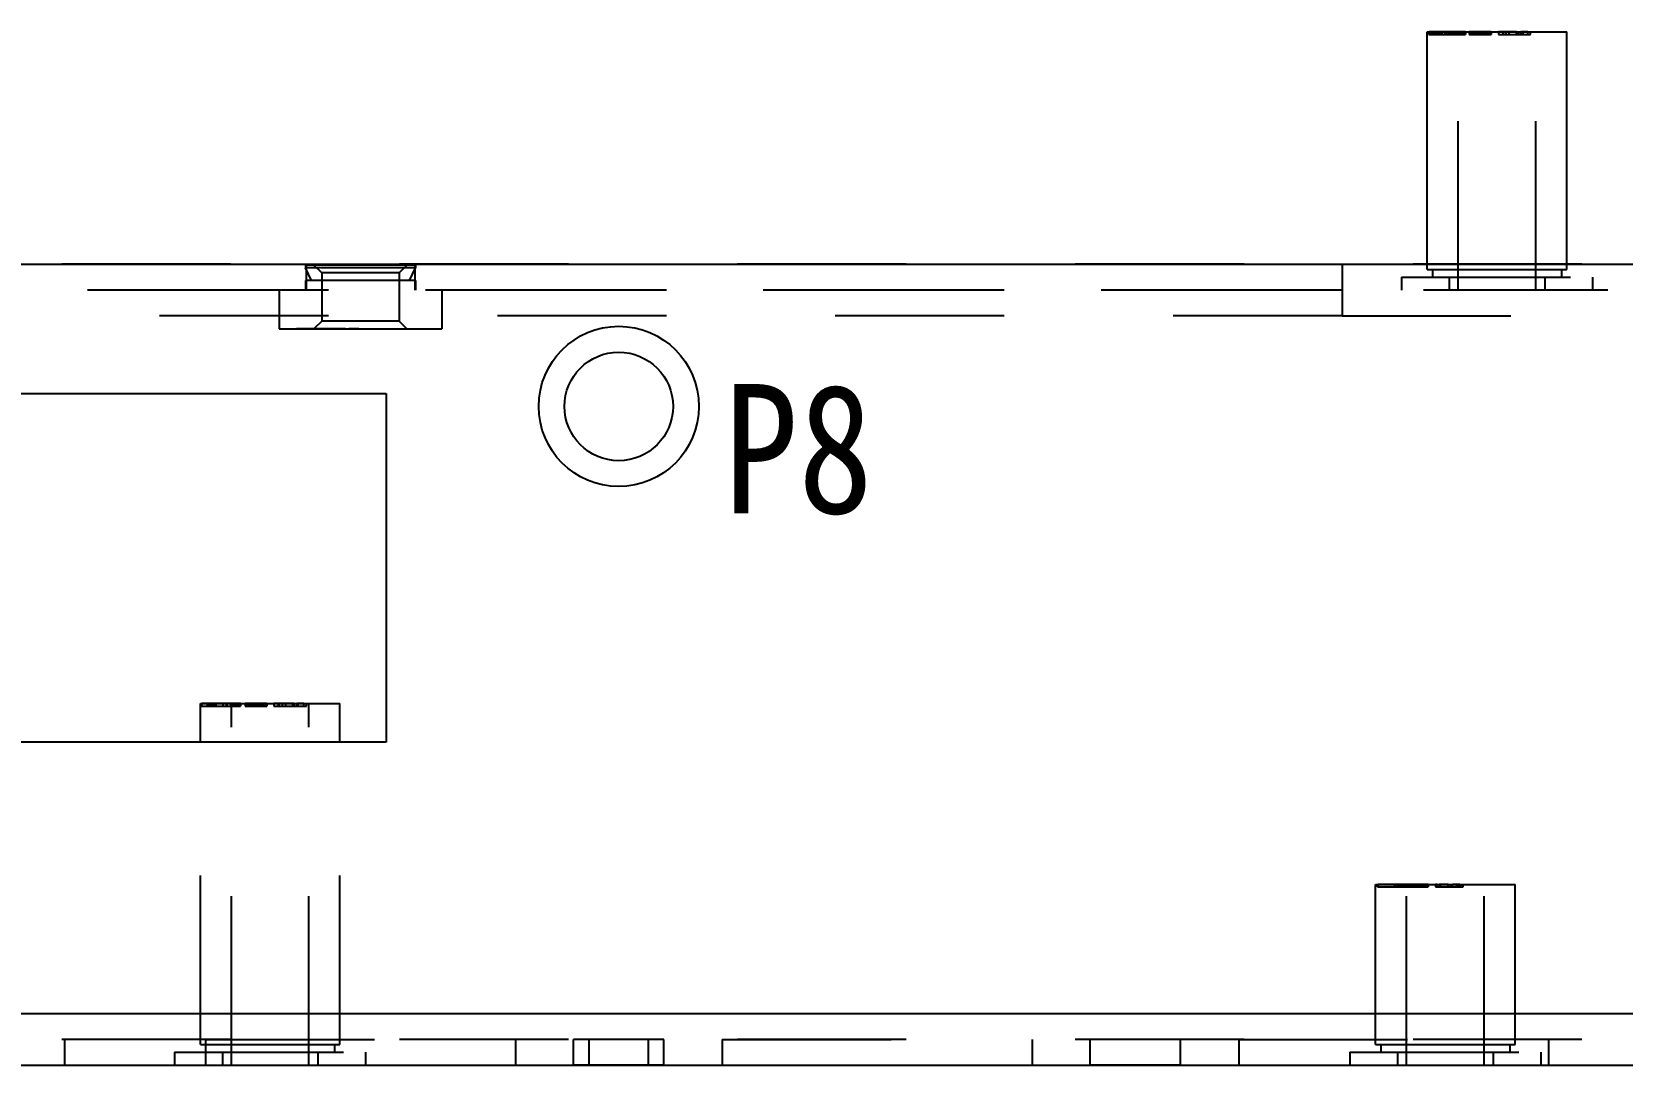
# Model space of a CAD drawing. Header units: millimetres. Extents: x 1262 to 3787, y 0 to 841.
# Drawn here: x 1646.9 to 1708.4, y 627.2 to 667.2 of the extents above; entities that cross this region are included whole.
import ezdxf

# ---------------------------------------------------------------- set-up
doc = ezdxf.new("R2010")
doc.units = ezdxf.units.MM
doc.header["$LTSCALE"] = 65.395
doc.linetypes.add('HIDDEN', pattern=[0.2, 0.1, -0.1])
doc.layers.get('0').update_dxf_attribs({"linetype": 'CONTINUOUS'})
doc.layers.add('02___PRT_ALL_AXES', color=7, linetype='CONTINUOUS')
doc.layers.add('DEFAULT_2', color=8, linetype='HIDDEN')
doc.styles.get("Standard").update_dxf_attribs({"font": 'txt', "width": 0.85})

msp = doc.modelspace()

# ---------------------------------------------------------------- linework, layer by layer
at = {"color": 7, "linetype": 'Continuous'}
for p, q in [((1700.881, 658.158), (1700.881, 667.158)), ((1706.281, 658.158), (1706.281, 667.158)), ((1653.381, 639.658), (1653.381, 641.158)), ((1658.781, 639.658), (1658.781, 641.158))]:
    msp.add_line(p, q, dxfattribs=at)
at = {"color": 3, "linetype": 'Continuous'}
for p, q in [((1413.581, 658.158), (1824.581, 658.158)), ((1593.581, 653.158), (1660.581, 653.158)), ((1660.581, 653.158), (1660.581, 639.658)), ((1660.581, 639.658), (1593.581, 639.658)), ((1413.581, 629.158), (1825.581, 629.158)), ((1640.365, 627.158), (1824.581, 627.158))]:
    msp.add_line(p, q, dxfattribs=at)
msp.add_circle((1669.581, 652.658), 3.1, dxfattribs=at)
at = {"color": 7, "linetype": 'Continuous'}
msp.add_circle((1669.581, 652.658), 2.1, dxfattribs=at)
at = {"layer": '02___PRT_ALL_AXES', "color": 7, "linetype": 'Continuous'}
for p, q in [((1700.881, 667.158), (1706.281, 667.158)), ((1700.881, 658.158), (1700.881, 667.158)), ((1706.281, 658.158), (1706.281, 667.158)), ((1653.381, 641.158), (1658.781, 641.158)), ((1653.381, 639.658), (1653.381, 641.158)), ((1658.781, 639.658), (1658.781, 641.158))]:
    msp.add_line(p, q, dxfattribs=at)
at = {"layer": '02___PRT_ALL_AXES', "color": 8, "linetype": 'HIDDEN'}
for p, q in [((1702.081, 657.158), (1702.081, 667.158)), ((1705.081, 657.158), (1705.081, 667.158)), ((1824.581, 658.158), (1436.879, 658.158)), ((1657.481, 658.158), (1657.481, 657.158)), ((1661.681, 658.158), (1661.681, 657.158)), ((1700.881, 657.958), (1700.881, 658.158)), ((1706.281, 657.958), (1706.281, 658.158)), ((1825.581, 657.158), (1436.879, 657.158)), ((1654.581, 627.158), (1654.581, 641.158)), ((1657.581, 627.158), (1657.581, 641.158)), ((1653.381, 627.958), (1653.381, 639.658)), ((1658.781, 627.958), (1658.781, 639.658)), ((1698.881, 634.158), (1704.281, 634.158)), ((1698.881, 627.958), (1698.881, 634.158)), ((1700.081, 627.158), (1700.081, 634.158)), ((1703.081, 627.158), (1703.081, 634.158)), ((1704.281, 627.958), (1704.281, 634.158)), ((1653.581, 628.158), (1665.581, 628.158)), ((1653.581, 628.158), (1653.581, 627.158)), ((1665.581, 628.158), (1665.581, 627.158)), ((1671.331, 628.158), (1667.831, 628.158)), ((1667.831, 627.158), (1667.831, 628.158)), ((1668.431, 627.158), (1668.431, 628.158)), ((1670.731, 627.158), (1670.731, 628.158)), ((1671.331, 627.158), (1671.331, 628.158)), ((1673.581, 628.158), (1685.581, 628.158)), ((1673.581, 628.158), (1673.581, 627.158)), ((1685.581, 628.158), (1685.581, 627.158)), ((1691.331, 628.158), (1687.831, 628.158)), ((1687.831, 627.158), (1687.831, 628.158)), ((1691.331, 627.158), (1691.331, 628.158)), ((1693.581, 628.158), (1705.581, 628.158)), ((1693.581, 628.158), (1693.581, 627.158)), ((1705.581, 628.158), (1705.581, 627.158)), ((1653.581, 627.158), (1665.581, 627.158)), ((1671.331, 627.158), (1667.831, 627.158)), ((1673.581, 627.158), (1685.581, 627.158)), ((1691.331, 627.158), (1687.831, 627.158)), ((1693.581, 627.158), (1705.581, 627.158))]:
    msp.add_line(p, q, dxfattribs=at)
at = {"layer": 'DEFAULT_2', "color": 8, "linetype": 'HIDDEN'}
for p, q in [((1702.358, 667.158), (1700.94, 667.158)), ((1700.94, 667.158), (1700.94, 667.058)), ((1700.94, 667.058), (1702.358, 667.058)), ((1700.946, 667.158), (1700.946, 667.058)), ((1700.979, 667.158), (1700.979, 667.058)), ((1700.994, 667.158), (1700.994, 667.058)), ((1701.028, 667.158), (1701.028, 667.058)), ((1701.048, 667.158), (1701.048, 667.058)), ((1701.05, 667.158), (1701.05, 667.058)), ((1701.076, 667.158), (1701.076, 667.058)), ((1701.079, 667.158), (1701.079, 667.058)), ((1701.094, 667.158), (1701.094, 667.058)), ((1701.102, 667.158), (1701.102, 667.058)), ((1701.149, 667.158), (1701.149, 667.058)), ((1701.155, 667.158), (1701.155, 667.058)), ((1701.159, 667.158), (1701.159, 667.058)), ((1701.182, 667.158), (1701.182, 667.058)), ((1701.248, 667.158), (1701.248, 667.058)), ((1701.259, 667.158), (1701.259, 667.058)), ((1701.292, 667.158), (1701.292, 667.058)), ((1701.302, 667.158), (1701.302, 667.058)), ((1701.303, 667.058), (1701.303, 667.158)), ((1701.314, 667.158), (1701.314, 667.058)), ((1701.372, 667.058), (1701.372, 667.158)), ((1701.421, 667.158), (1701.421, 667.058)), ((1701.423, 667.158), (1701.423, 667.058)), ((1701.446, 667.158), (1701.446, 667.058)), ((1701.448, 667.158), (1701.448, 667.058)), ((1701.554, 667.158), (1701.554, 667.058)), ((1701.566, 667.158), (1701.566, 667.058)), ((1701.577, 667.158), (1701.577, 667.058)), ((1701.61, 667.158), (1701.61, 667.058)), ((1701.621, 667.158), (1701.621, 667.058)), ((1701.686, 667.158), (1701.686, 667.058)), ((1701.709, 667.158), (1701.709, 667.058)), ((1701.713, 667.158), (1701.713, 667.058)), ((1701.719, 667.158), (1701.719, 667.058)), ((1701.767, 667.158), (1701.767, 667.058)), ((1701.775, 667.158), (1701.775, 667.058)), ((1701.789, 667.158), (1701.789, 667.058)), ((1701.792, 667.158), (1701.792, 667.058)), ((1701.818, 667.158), (1701.818, 667.058)), ((1701.82, 667.158), (1701.82, 667.058)), ((1701.841, 667.158), (1701.841, 667.058)), ((1701.874, 667.158), (1701.874, 667.058)), ((1701.889, 667.158), (1701.889, 667.058)), ((1701.922, 667.158), (1701.922, 667.058)), ((1701.929, 667.158), (1701.929, 667.058)), ((1701.97, 667.158), (1701.97, 667.058)), ((1701.972, 667.158), (1701.972, 667.058)), ((1702.001, 667.158), (1702.001, 667.058)), ((1702.023, 667.158), (1702.023, 667.058)), ((1702.051, 667.158), (1702.051, 667.058)), ((1702.054, 667.158), (1702.054, 667.058)), ((1702.118, 667.158), (1702.118, 667.058)), ((1702.121, 667.158), (1702.121, 667.058)), ((1702.138, 667.158), (1702.138, 667.058)), ((1702.14, 667.158), (1702.14, 667.058)), ((1702.148, 667.158), (1702.148, 667.058)), ((1702.152, 667.158), (1702.152, 667.058)), ((1702.161, 667.158), (1702.161, 667.058)), ((1702.167, 667.158), (1702.167, 667.058)), ((1702.176, 667.158), (1702.176, 667.058)), ((1702.18, 667.158), (1702.18, 667.058)), ((1702.19, 667.158), (1702.19, 667.058)), ((1702.191, 667.158), (1702.191, 667.058)), ((1702.208, 667.158), (1702.208, 667.058)), ((1702.274, 667.158), (1702.274, 667.058)), ((1702.305, 667.158), (1702.305, 667.058)), ((1702.356, 667.158), (1702.356, 667.058)), ((1702.358, 667.158), (1702.358, 667.058)), ((1703.36, 667.158), (1702.502, 667.158)), ((1702.502, 667.158), (1702.502, 667.058)), ((1702.502, 667.058), (1703.36, 667.058)), ((1702.503, 667.158), (1702.503, 667.058)), ((1702.525, 667.158), (1702.525, 667.058)), ((1702.527, 667.158), (1702.527, 667.058)), ((1702.572, 667.158), (1702.572, 667.058)), ((1702.602, 667.158), (1702.602, 667.058)), ((1702.609, 667.158), (1702.609, 667.058)), ((1702.627, 667.158), (1702.627, 667.058)), ((1702.63, 667.158), (1702.63, 667.058)), ((1702.637, 667.158), (1702.637, 667.058)), ((1702.639, 667.158), (1702.639, 667.058)), ((1702.66, 667.158), (1702.66, 667.058)), ((1702.665, 667.158), (1702.665, 667.058)), ((1702.67, 667.158), (1702.67, 667.058)), ((1702.677, 667.158), (1702.677, 667.058)), ((1702.681, 667.158), (1702.681, 667.058)), ((1702.691, 667.158), (1702.691, 667.058)), ((1702.708, 667.058), (1702.708, 667.158)), ((1702.722, 667.158), (1702.722, 667.058)), ((1702.742, 667.158), (1702.742, 667.058)), ((1702.764, 667.158), (1702.764, 667.058)), ((1702.765, 667.158), (1702.765, 667.058)), ((1702.777, 667.158), (1702.777, 667.058)), ((1702.78, 667.158), (1702.78, 667.058)), ((1702.807, 667.158), (1702.807, 667.058)), ((1702.827, 667.158), (1702.827, 667.058)), ((1702.836, 667.158), (1702.836, 667.058)), ((1702.878, 667.058), (1702.878, 667.158)), ((1702.883, 667.158), (1702.883, 667.058)), ((1702.889, 667.158), (1702.889, 667.058)), ((1702.908, 667.158), (1702.908, 667.058)), ((1702.914, 667.158), (1702.914, 667.058)), ((1702.919, 667.158), (1702.919, 667.058)), ((1702.958, 667.158), (1702.958, 667.058)), ((1702.969, 667.158), (1702.969, 667.058)), ((1702.989, 667.158), (1702.989, 667.058)), ((1702.994, 667.158), (1702.994, 667.058)), ((1703.014, 667.158), (1703.014, 667.058)), ((1703.035, 667.158), (1703.035, 667.058)), ((1703.05, 667.158), (1703.05, 667.058)), ((1703.065, 667.158), (1703.065, 667.058)), ((1703.088, 667.158), (1703.088, 667.058)), ((1703.093, 667.158), (1703.093, 667.058)), ((1703.104, 667.158), (1703.104, 667.058)), ((1703.12, 667.158), (1703.12, 667.058)), ((1703.122, 667.158), (1703.122, 667.058)), ((1703.181, 667.158), (1703.181, 667.058)), ((1703.187, 667.158), (1703.187, 667.058)), ((1703.219, 667.158), (1703.219, 667.058)), ((1703.234, 667.158), (1703.234, 667.058)), ((1703.238, 667.158), (1703.238, 667.058)), ((1703.255, 667.158), (1703.255, 667.058)), ((1703.305, 667.158), (1703.305, 667.058)), ((1703.355, 667.158), (1703.355, 667.058)), ((1703.36, 667.158), (1703.36, 667.058)), ((1704.341, 667.158), (1703.635, 667.158)), ((1703.635, 667.158), (1703.635, 667.058)), ((1703.635, 667.058), (1704.882, 667.058)), ((1703.813, 667.158), (1703.813, 667.058)), ((1703.82, 667.158), (1703.82, 667.058)), ((1703.931, 667.058), (1703.931, 667.158)), ((1704.057, 667.058), (1704.057, 667.158)), ((1704.341, 667.058), (1704.341, 667.158)), ((1704.388, 667.158), (1704.388, 667.058)), ((1704.407, 667.158), (1704.407, 667.058)), ((1704.769, 667.158), (1704.5, 667.158)), ((1704.5, 667.058), (1704.5, 667.158)), ((1704.532, 667.158), (1704.532, 667.058)), ((1704.585, 667.158), (1704.585, 667.058)), ((1704.769, 667.058), (1704.769, 667.158)), ((1704.882, 667.058), (1704.882, 667.158)), ((1661.706, 658.128), (1657.456, 658.128)), ((1657.456, 658.128), (1657.456, 658.028)), ((1661.706, 658.028), (1657.456, 658.028)), ((1657.681, 657.538), (1657.456, 658.028)), ((1658.081, 657.828), (1657.781, 658.128)), ((1661.081, 657.828), (1658.081, 657.828)), ((1658.081, 657.828), (1658.081, 655.958)), ((1661.081, 657.828), (1661.381, 658.128)), ((1661.081, 657.828), (1661.081, 655.958)), ((1661.481, 657.538), (1661.706, 658.028)), ((1661.706, 658.128), (1661.706, 658.028)), ((1697.581, 658.158), (1697.581, 656.158)), ((1699.886, 657.658), (1707.276, 657.658)), ((1699.886, 657.658), (1699.886, 657.158)), ((1700.881, 657.958), (1700.881, 658.158)), ((1700.881, 657.958), (1706.281, 657.958)), ((1701.081, 657.958), (1701.081, 657.658)), ((1701.733, 657.658), (1701.733, 657.158)), ((1705.428, 657.658), (1705.428, 657.158)), ((1706.081, 657.958), (1706.081, 657.658)), ((1706.281, 657.958), (1706.281, 658.158)), ((1707.276, 657.658), (1707.276, 657.158)), ((1697.581, 657.158), (1545.581, 657.158)), ((1656.431, 657.158), (1656.431, 655.658)), ((1661.706, 657.538), (1657.456, 657.538)), ((1657.456, 657.538), (1657.456, 657.158)), ((1661.706, 657.538), (1661.706, 657.158)), ((1662.731, 657.158), (1662.731, 655.658)), ((1707.276, 657.158), (1699.886, 657.158)), ((1697.581, 656.158), (1545.581, 656.158)), ((1658.081, 655.958), (1657.781, 655.658)), ((1661.081, 655.958), (1658.081, 655.958)), ((1661.081, 655.958), (1661.381, 655.658)), ((1697.581, 656.158), (1709.581, 656.158)), ((1656.431, 655.658), (1662.731, 655.658)), ((1657.105, 655.678), (1658.997, 655.678)), ((1657.105, 655.678), (1657.105, 655.658)), ((1657.119, 655.678), (1657.119, 655.658)), ((1657.141, 655.658), (1657.141, 655.678)), ((1657.149, 655.678), (1657.149, 655.658)), ((1657.187, 655.658), (1657.187, 655.678)), ((1657.187, 655.678), (1657.187, 655.658)), ((1657.188, 655.678), (1657.188, 655.658)), ((1657.19, 655.678), (1657.19, 655.658)), ((1657.2, 655.678), (1657.2, 655.658)), ((1657.21, 655.658), (1657.21, 655.678)), ((1657.434, 655.678), (1657.434, 655.658)), ((1657.467, 655.678), (1657.467, 655.658)), ((1657.548, 655.678), (1657.548, 655.658)), ((1657.581, 655.678), (1657.581, 655.658)), ((1657.589, 655.678), (1657.589, 655.658)), ((1657.602, 655.678), (1657.602, 655.658)), ((1657.622, 655.678), (1657.622, 655.658)), ((1657.623, 655.678), (1657.623, 655.658)), ((1657.623, 655.678), (1657.623, 655.658)), ((1657.625, 655.678), (1657.625, 655.658)), ((1657.652, 655.678), (1657.652, 655.658)), ((1657.653, 655.678), (1657.653, 655.658)), ((1657.659, 655.678), (1657.659, 655.658)), ((1657.669, 655.678), (1657.669, 655.658)), ((1657.681, 655.658), (1657.681, 655.678)), ((1657.682, 655.678), (1657.682, 655.658)), ((1657.727, 655.678), (1657.727, 655.658)), ((1657.739, 655.678), (1657.739, 655.658)), ((1657.769, 655.678), (1657.769, 655.658)), ((1657.772, 655.678), (1657.772, 655.658)), ((1657.775, 655.678), (1657.775, 655.658)), ((1657.781, 655.678), (1657.781, 655.658)), ((1657.849, 655.678), (1657.849, 655.658)), ((1657.866, 655.678), (1657.866, 655.658)), ((1657.869, 655.678), (1657.869, 655.658)), ((1657.871, 655.678), (1657.871, 655.658)), ((1657.872, 655.658), (1657.872, 655.678)), ((1657.886, 655.678), (1657.886, 655.658)), ((1657.889, 655.678), (1657.889, 655.658)), ((1657.891, 655.678), (1657.891, 655.658)), ((1657.904, 655.678), (1657.904, 655.658)), ((1657.906, 655.678), (1657.906, 655.658)), ((1657.914, 655.678), (1657.914, 655.658)), ((1657.915, 655.678), (1657.915, 655.658)), ((1657.975, 655.678), (1657.975, 655.658)), ((1657.976, 655.678), (1657.976, 655.658)), ((1657.988, 655.658), (1657.988, 655.678)), ((1658.013, 655.678), (1658.013, 655.658)), ((1658.019, 655.678), (1658.019, 655.658)), ((1658.034, 655.678), (1658.034, 655.658)), ((1658.037, 655.678), (1658.037, 655.658)), ((1658.05, 655.658), (1658.05, 655.678)), ((1658.054, 655.678), (1658.054, 655.658)), ((1658.064, 655.678), (1658.064, 655.658)), ((1658.065, 655.658), (1658.065, 655.678)), ((1658.068, 655.678), (1658.068, 655.658)), ((1658.079, 655.678), (1658.079, 655.658)), ((1658.093, 655.658), (1658.093, 655.678)), ((1658.094, 655.678), (1658.094, 655.658)), ((1658.095, 655.678), (1658.095, 655.658)), ((1658.129, 655.658), (1658.129, 655.678)), ((1658.136, 655.678), (1658.136, 655.658)), ((1658.195, 655.678), (1658.195, 655.658)), ((1658.203, 655.658), (1658.203, 655.678)), ((1658.227, 655.678), (1658.227, 655.658)), ((1658.238, 655.678), (1658.238, 655.658)), ((1658.25, 655.658), (1658.25, 655.678)), ((1658.261, 655.678), (1658.261, 655.658)), ((1658.261, 655.658), (1658.261, 655.678)), ((1658.272, 655.678), (1658.272, 655.658)), ((1658.274, 655.678), (1658.274, 655.658)), ((1658.312, 655.678), (1658.312, 655.658)), ((1658.341, 655.678), (1658.341, 655.658)), ((1658.349, 655.678), (1658.349, 655.658)), ((1658.349, 655.678), (1658.349, 655.658)), ((1658.425, 655.658), (1658.425, 655.678)), ((1658.443, 655.678), (1658.443, 655.658)), ((1658.472, 655.678), (1658.472, 655.658)), ((1658.485, 655.678), (1658.485, 655.658)), ((1658.495, 655.658), (1658.495, 655.678)), ((1658.512, 655.678), (1658.512, 655.658)), ((1658.543, 655.658), (1658.543, 655.678)), ((1658.551, 655.678), (1658.551, 655.658)), ((1658.68, 655.658), (1658.68, 655.678)), ((1658.714, 655.678), (1658.714, 655.658)), ((1658.742, 655.678), (1658.742, 655.658)), ((1658.75, 655.678), (1658.75, 655.658)), ((1658.779, 655.678), (1658.779, 655.658)), ((1658.79, 655.678), (1658.79, 655.658)), ((1658.818, 655.678), (1658.818, 655.658)), ((1658.826, 655.678), (1658.826, 655.658)), ((1658.985, 655.678), (1658.985, 655.658)), ((1658.997, 655.678), (1658.997, 655.658)), ((1659.136, 655.678), (1659.518, 655.678)), ((1659.136, 655.678), (1659.136, 655.658)), ((1659.138, 655.678), (1659.138, 655.658)), ((1659.178, 655.678), (1659.178, 655.658)), ((1659.187, 655.678), (1659.187, 655.658)), ((1659.188, 655.678), (1659.188, 655.658)), ((1659.189, 655.678), (1659.189, 655.658)), ((1659.211, 655.678), (1659.211, 655.658)), ((1659.217, 655.678), (1659.217, 655.658)), ((1659.218, 655.658), (1659.218, 655.678)), ((1659.222, 655.678), (1659.222, 655.658)), ((1659.226, 655.678), (1659.226, 655.658)), ((1659.304, 655.678), (1659.304, 655.658)), ((1659.319, 655.678), (1659.319, 655.658)), ((1659.32, 655.678), (1659.32, 655.658)), ((1659.329, 655.678), (1659.329, 655.658)), ((1659.353, 655.678), (1659.353, 655.658)), ((1659.365, 655.678), (1659.365, 655.658)), ((1659.41, 655.678), (1659.41, 655.658)), ((1659.438, 655.678), (1659.438, 655.658)), ((1659.444, 655.678), (1659.444, 655.658)), ((1659.47, 655.678), (1659.47, 655.658)), ((1659.47, 655.658), (1659.47, 655.678)), ((1659.477, 655.678), (1659.477, 655.658)), ((1659.478, 655.678), (1659.478, 655.658)), ((1659.485, 655.658), (1659.485, 655.678)), ((1659.489, 655.678), (1659.489, 655.658)), ((1659.517, 655.678), (1659.517, 655.658)), ((1659.517, 655.658), (1659.517, 655.678)), ((1653.419, 641.058), (1653.419, 641.158)), ((1653.419, 641.058), (1654.941, 641.058)), ((1654.941, 641.158), (1653.443, 641.158)), ((1653.443, 641.058), (1653.443, 641.158)), ((1653.649, 641.158), (1653.649, 641.058)), ((1653.7, 641.158), (1653.7, 641.058)), ((1653.73, 641.158), (1653.73, 641.058)), ((1653.773, 641.158), (1653.773, 641.058)), ((1653.824, 641.158), (1653.824, 641.058)), ((1653.852, 641.158), (1653.852, 641.058)), ((1653.854, 641.158), (1653.854, 641.058)), ((1653.876, 641.058), (1653.876, 641.158)), ((1653.94, 641.158), (1653.94, 641.058)), ((1653.951, 641.058), (1653.951, 641.158)), ((1653.975, 641.158), (1653.975, 641.058)), ((1654.246, 641.158), (1654.246, 641.058)), ((1654.381, 641.158), (1654.381, 641.058)), ((1654.411, 641.158), (1654.411, 641.058)), ((1654.554, 641.158), (1654.554, 641.058)), ((1654.557, 641.158), (1654.557, 641.058)), ((1654.565, 641.158), (1654.565, 641.058)), ((1654.605, 641.158), (1654.605, 641.058)), ((1654.613, 641.158), (1654.613, 641.058)), ((1654.646, 641.158), (1654.646, 641.058)), ((1654.663, 641.158), (1654.663, 641.058)), ((1654.699, 641.158), (1654.699, 641.058)), ((1654.705, 641.158), (1654.705, 641.058)), ((1654.712, 641.158), (1654.712, 641.058)), ((1654.731, 641.158), (1654.731, 641.058)), ((1654.738, 641.158), (1654.738, 641.058)), ((1654.74, 641.158), (1654.74, 641.058)), ((1654.741, 641.158), (1654.741, 641.058)), ((1654.754, 641.158), (1654.754, 641.058)), ((1654.758, 641.158), (1654.758, 641.058)), ((1654.764, 641.158), (1654.764, 641.058)), ((1654.784, 641.158), (1654.784, 641.058)), ((1654.79, 641.158), (1654.79, 641.058)), ((1654.849, 641.158), (1654.849, 641.058)), ((1654.882, 641.158), (1654.882, 641.058)), ((1654.938, 641.158), (1654.938, 641.058)), ((1654.941, 641.158), (1654.941, 641.058)), ((1655.951, 641.158), (1655.114, 641.158)), ((1655.114, 641.158), (1655.114, 641.058)), ((1655.114, 641.058), (1655.951, 641.058)), ((1655.118, 641.158), (1655.118, 641.058)), ((1655.135, 641.158), (1655.135, 641.058)), ((1655.143, 641.158), (1655.143, 641.058)), ((1655.176, 641.158), (1655.176, 641.058)), ((1655.193, 641.158), (1655.193, 641.058)), ((1655.215, 641.158), (1655.215, 641.058)), ((1655.224, 641.158), (1655.224, 641.058)), ((1655.232, 641.158), (1655.232, 641.058)), ((1655.236, 641.158), (1655.236, 641.058)), ((1655.253, 641.158), (1655.253, 641.058)), ((1655.254, 641.158), (1655.254, 641.058)), ((1655.254, 641.158), (1655.254, 641.058)), ((1655.264, 641.158), (1655.264, 641.058)), ((1655.264, 641.158), (1655.264, 641.058)), ((1655.278, 641.158), (1655.278, 641.058)), ((1655.29, 641.158), (1655.29, 641.058)), ((1655.297, 641.158), (1655.297, 641.058)), ((1655.305, 641.158), (1655.305, 641.058)), ((1655.334, 641.058), (1655.334, 641.158)), ((1655.343, 641.158), (1655.343, 641.058)), ((1655.355, 641.158), (1655.355, 641.058)), ((1655.365, 641.158), (1655.365, 641.058)), ((1655.368, 641.158), (1655.368, 641.058)), ((1655.374, 641.158), (1655.374, 641.058)), ((1655.385, 641.158), (1655.385, 641.058)), ((1655.404, 641.158), (1655.404, 641.058)), ((1655.407, 641.158), (1655.407, 641.058)), ((1655.421, 641.158), (1655.421, 641.058)), ((1655.492, 641.158), (1655.492, 641.058)), ((1655.494, 641.158), (1655.494, 641.058)), ((1655.498, 641.158), (1655.498, 641.058)), ((1655.507, 641.158), (1655.507, 641.058)), ((1655.515, 641.158), (1655.515, 641.058)), ((1655.575, 641.158), (1655.575, 641.058)), ((1655.587, 641.158), (1655.587, 641.058)), ((1655.596, 641.158), (1655.596, 641.058)), ((1655.598, 641.158), (1655.598, 641.058)), ((1655.613, 641.158), (1655.613, 641.058)), ((1655.645, 641.158), (1655.645, 641.058)), ((1655.658, 641.158), (1655.658, 641.058)), ((1655.678, 641.158), (1655.678, 641.058)), ((1655.679, 641.158), (1655.679, 641.058)), ((1655.685, 641.158), (1655.685, 641.058)), ((1655.709, 641.158), (1655.709, 641.058)), ((1655.74, 641.158), (1655.74, 641.058)), ((1655.749, 641.158), (1655.749, 641.058)), ((1655.775, 641.158), (1655.775, 641.058)), ((1655.805, 641.158), (1655.805, 641.058)), ((1655.821, 641.158), (1655.821, 641.058)), ((1655.825, 641.158), (1655.825, 641.058)), ((1655.841, 641.158), (1655.841, 641.058)), ((1655.85, 641.158), (1655.85, 641.058)), ((1655.892, 641.158), (1655.892, 641.058)), ((1655.951, 641.158), (1655.951, 641.058)), ((1655.951, 641.158), (1655.951, 641.058)), ((1656.967, 641.158), (1656.221, 641.158)), ((1656.221, 641.158), (1656.221, 641.058)), ((1656.221, 641.058), (1657.496, 641.058)), ((1656.397, 641.158), (1656.397, 641.058)), ((1656.414, 641.158), (1656.414, 641.058)), ((1656.562, 641.058), (1656.562, 641.158)), ((1656.686, 641.058), (1656.686, 641.158)), ((1656.967, 641.058), (1656.967, 641.158)), ((1657.008, 641.158), (1656.98, 641.158)), ((1656.98, 641.158), (1656.98, 641.058)), ((1657.008, 641.158), (1657.008, 641.058)), ((1657.387, 641.158), (1657.115, 641.158)), ((1657.115, 641.158), (1657.115, 641.058)), ((1657.124, 641.058), (1657.124, 641.158)), ((1657.155, 641.158), (1657.155, 641.058)), ((1657.387, 641.058), (1657.387, 641.158)), ((1657.496, 641.058), (1657.496, 641.158)), ((1653.381, 627.958), (1653.381, 639.658)), ((1658.781, 627.958), (1658.781, 639.658)), ((1698.881, 627.958), (1698.881, 634.158)), ((1698.956, 634.058), (1698.956, 634.158)), ((1698.956, 634.058), (1700.914, 634.058)), ((1700.914, 634.158), (1698.987, 634.158)), ((1698.987, 634.058), (1698.987, 634.158)), ((1699.608, 634.158), (1699.608, 634.058)), ((1699.613, 634.158), (1699.613, 634.058)), ((1699.633, 634.158), (1699.633, 634.058)), ((1699.657, 634.158), (1699.657, 634.058)), ((1699.736, 634.158), (1699.736, 634.058)), ((1699.751, 634.158), (1699.751, 634.058)), ((1699.755, 634.158), (1699.755, 634.058)), ((1699.764, 634.158), (1699.764, 634.058)), ((1699.779, 634.158), (1699.779, 634.058)), ((1699.781, 634.158), (1699.781, 634.058)), ((1699.789, 634.158), (1699.789, 634.058)), ((1699.813, 634.158), (1699.813, 634.058)), ((1699.822, 634.158), (1699.822, 634.058)), ((1699.824, 634.158), (1699.824, 634.058)), ((1699.84, 634.158), (1699.84, 634.058)), ((1699.848, 634.158), (1699.848, 634.058)), ((1699.852, 634.158), (1699.852, 634.058)), ((1699.9, 634.158), (1699.9, 634.058)), ((1699.946, 634.158), (1699.946, 634.058)), ((1699.97, 634.158), (1699.97, 634.058)), ((1699.974, 634.158), (1699.974, 634.058)), ((1699.976, 634.158), (1699.976, 634.058)), ((1699.989, 634.158), (1699.989, 634.058)), ((1699.99, 634.158), (1699.99, 634.058)), ((1699.995, 634.158), (1699.995, 634.058)), ((1700.004, 634.158), (1700.004, 634.058)), ((1700.008, 634.158), (1700.008, 634.058)), ((1700.033, 634.158), (1700.033, 634.058)), ((1700.058, 634.158), (1700.058, 634.058)), ((1700.074, 634.158), (1700.074, 634.058)), ((1700.078, 634.158), (1700.078, 634.058)), ((1700.088, 634.158), (1700.088, 634.058)), ((1700.094, 634.158), (1700.094, 634.058)), ((1700.112, 634.158), (1700.112, 634.058)), ((1700.114, 634.058), (1700.114, 634.158)), ((1700.122, 634.158), (1700.122, 634.058)), ((1700.163, 634.158), (1700.163, 634.058)), ((1700.191, 634.158), (1700.191, 634.058)), ((1700.201, 634.158), (1700.201, 634.058)), ((1700.233, 634.158), (1700.233, 634.058)), ((1700.236, 634.158), (1700.236, 634.058)), ((1700.259, 634.158), (1700.259, 634.058)), ((1700.267, 634.058), (1700.267, 634.158)), ((1700.274, 634.158), (1700.274, 634.058)), ((1700.277, 634.158), (1700.277, 634.058)), ((1700.281, 634.158), (1700.281, 634.058)), ((1700.298, 634.158), (1700.298, 634.058)), ((1700.34, 634.158), (1700.34, 634.058)), ((1700.342, 634.158), (1700.342, 634.058)), ((1700.343, 634.158), (1700.343, 634.058)), ((1700.348, 634.158), (1700.348, 634.058)), ((1700.354, 634.158), (1700.354, 634.058)), ((1700.37, 634.158), (1700.37, 634.058)), ((1700.395, 634.158), (1700.395, 634.058)), ((1700.398, 634.158), (1700.398, 634.058)), ((1700.437, 634.158), (1700.437, 634.058)), ((1700.439, 634.158), (1700.439, 634.058)), ((1700.439, 634.158), (1700.439, 634.058)), ((1700.445, 634.158), (1700.445, 634.058)), ((1700.458, 634.158), (1700.458, 634.058)), ((1700.466, 634.158), (1700.466, 634.058)), ((1700.502, 634.158), (1700.502, 634.058)), ((1700.51, 634.158), (1700.51, 634.058)), ((1700.512, 634.158), (1700.512, 634.058)), ((1700.514, 634.158), (1700.514, 634.058)), ((1700.542, 634.158), (1700.542, 634.058)), ((1700.551, 634.158), (1700.551, 634.058)), ((1700.581, 634.158), (1700.581, 634.058)), ((1700.614, 634.158), (1700.614, 634.058)), ((1700.631, 634.158), (1700.631, 634.058)), ((1700.686, 634.158), (1700.686, 634.058)), ((1700.687, 634.158), (1700.687, 634.058)), ((1700.723, 634.158), (1700.723, 634.058)), ((1700.764, 634.158), (1700.764, 634.058)), ((1700.796, 634.158), (1700.796, 634.058)), ((1700.798, 634.158), (1700.798, 634.058)), ((1700.837, 634.158), (1700.837, 634.058)), ((1700.886, 634.158), (1700.886, 634.058)), ((1700.888, 634.158), (1700.888, 634.058)), ((1700.914, 634.158), (1700.914, 634.058)), ((1701.271, 634.158), (1701.203, 634.158)), ((1701.203, 634.158), (1701.203, 634.058)), ((1701.203, 634.058), (1702.269, 634.058)), ((1701.271, 634.058), (1701.271, 634.158)), ((1701.69, 634.158), (1701.343, 634.158)), ((1701.343, 634.158), (1701.343, 634.058)), ((1701.39, 634.158), (1701.39, 634.058)), ((1701.397, 634.058), (1701.397, 634.158)), ((1701.69, 634.058), (1701.69, 634.158)), ((1701.766, 634.158), (1701.766, 634.058)), ((1702.146, 634.158), (1701.857, 634.158)), ((1701.857, 634.058), (1701.857, 634.158)), ((1702.014, 634.158), (1702.014, 634.058)), ((1702.091, 634.158), (1702.091, 634.058)), ((1702.146, 634.058), (1702.146, 634.158)), ((1702.201, 634.158), (1702.201, 634.058)), ((1702.269, 634.058), (1702.269, 634.158)), ((1704.281, 627.958), (1704.281, 634.158)), ((1824.581, 628.158), (1639.051, 628.158)), ((1648.131, 627.158), (1648.131, 628.158)), ((1652.386, 627.658), (1659.776, 627.658)), ((1652.386, 627.658), (1652.386, 627.158)), ((1653.381, 627.958), (1658.781, 627.958)), ((1653.581, 627.958), (1653.581, 627.658)), ((1654.233, 627.658), (1654.233, 627.158)), ((1657.928, 627.658), (1657.928, 627.158)), ((1658.581, 627.958), (1658.581, 627.658)), ((1659.776, 627.658), (1659.776, 627.158)), ((1697.886, 627.658), (1705.276, 627.658)), ((1697.886, 627.658), (1697.886, 627.158)), ((1698.881, 627.958), (1704.281, 627.958)), ((1699.081, 627.958), (1699.081, 627.658)), ((1699.733, 627.658), (1699.733, 627.158)), ((1703.428, 627.658), (1703.428, 627.158)), ((1704.081, 627.958), (1704.081, 627.658)), ((1705.276, 627.658), (1705.276, 627.158))]:
    msp.add_line(p, q, dxfattribs=at)

# ---------------------------------------------------------------- texts
at = {"color": 2, "linetype": 'Continuous', "insert": (1673.637, 653.524), "char_height": 5, "width": 8.5, "attachment_point": 1, "line_spacing_factor": 0.9}
msp.add_mtext('P8', dxfattribs=at)

doc.saveas('drawing.dxf')
